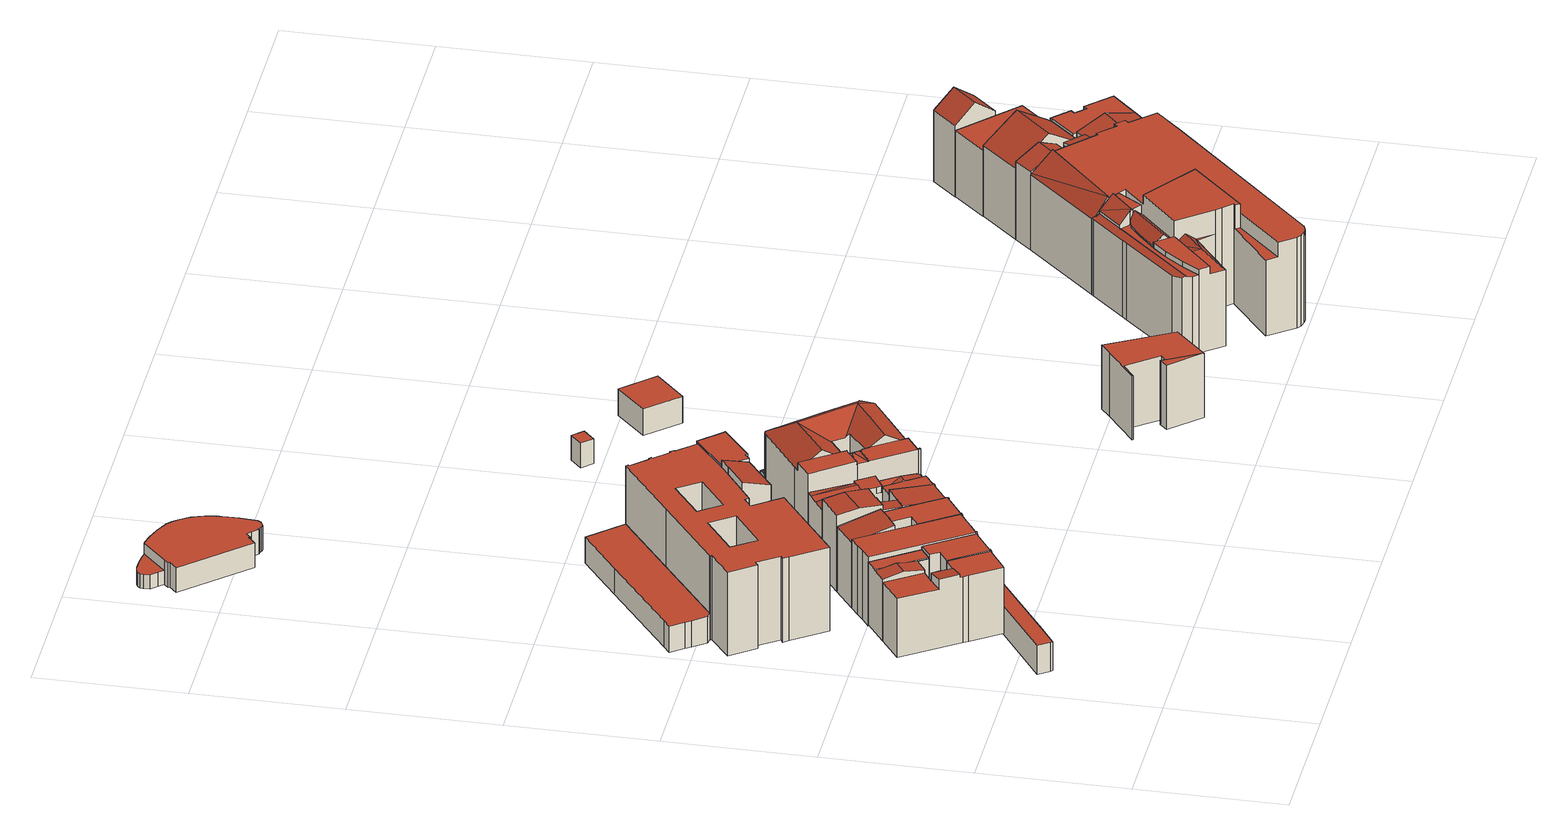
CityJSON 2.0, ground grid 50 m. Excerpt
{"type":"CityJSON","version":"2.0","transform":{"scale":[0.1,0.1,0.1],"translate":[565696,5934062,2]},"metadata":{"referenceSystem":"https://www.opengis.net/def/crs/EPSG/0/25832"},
"CityObjects":{
"building1":{"type":"Building","attributes":{"Gemeindeschluessel":"02100108","Geometrietyp2DReferenz":"3000","function":"31001_2310","roofType":"1000","measuredHeight":24.97,"storeysAboveGround":5},"address":[{"country":"Germany","locality":"Hamburg","thoroughfareNumber":"13","thoroughfareName":"Alsterarkaden","postcode":"20354"}],"geometry":[{"type":"Solid","lod":"2","boundaries":[[[[0,1,2,3,4]],[[3,2,5,6]],[[2,1,7,5]],[[0,4,8,9]],[[10,11,12,13]],[[11,14,15,12]],[[16,17,18,19]],[[20,21,22,23]],[[24,7,1,0,9,25,26,27]],[[13,12,15,28,29,30,27,26,19,18,23,22,31]],[[32,33,6,5,7,24,34]],[[21,20,17,16,25,9,8,14,11,10,35]],[[15,14,8,4,3,6,33,28]],[[35,31,22,21]],[[20,23,18,17]],[[10,13,31,35]],[[16,19,26,25]],[[24,27,30,34]],[[34,30,29,32]],[[32,29,28,33]]]],"semantics":{"surfaces":[{"type":"RoofSurface"},{"type":"WallSurface"},{"type":"GroundSurface"}],"values":[[0,1,1,1,1,1,1,1,1,2,0,0,1,1,1,1,1,1,1,1]]}}]},
"building2":{"type":"Building","attributes":{"Gemeindeschluessel":"02100108","Geometrietyp2DReferenz":"3000","function":"31001_2010","roofType":"1000","measuredHeight":23.34,"storeysAboveGround":5},"address":[{"country":"Germany","locality":"Hamburg","thoroughfareNumber":"15","thoroughfareName":"Neuer Wall","postcode":"20354"}],"geometry":[{"type":"Solid","lod":"2","boundaries":[[[[36,37,38,39,40]],[[41,42,43,44,36,40,45]],[[46,43,42,47]],[[41,45,48,49]],[[50,38,37]],[[49,48,51,52,53,54]],[[53,55,56,46,47,54]],[[43,46,56,44]],[[53,52,57,55]],[[54,47,42,41,49]],[[48,45,40,39,51]],[[36,44,37]],[[51,39,38,50,57,52]],[[44,56,55,57,50,37]]]],"semantics":{"surfaces":[{"type":"RoofSurface"},{"type":"WallSurface"},{"type":"GroundSurface"}],"values":[[0,0,0,1,1,2,1,1,1,1,1,1,1,0]]}}]},
"building3":{"type":"Building","attributes":{"Gemeindeschluessel":"02100108","Geometrietyp2DReferenz":"3000","function":"31001_2010","roofType":"1000","measuredHeight":24.37,"storeysAboveGround":6},"address":[{"country":"Germany","locality":"Hamburg","thoroughfareNumber":"12","thoroughfareName":"Alsterarkaden","postcode":"20354"}],"geometry":[{"type":"Solid","lod":"2","boundaries":[[[[58,59,60,61]],[[62,58,61,63]],[[64,65,66,67]],[[68,69,70,71]],[[72,67,66,73,74,63,61,60,75,71,70,76]],[[65,64,77,78,69,68,79,59,58,62,80,81]],[[78,76,70,69]],[[68,71,75,79]],[[62,63,74,80]],[[79,75,60,59]],[[80,74,73,81]],[[81,73,66,65]],[[64,67,72,77]],[[77,72,76,78]]]],"semantics":{"surfaces":[{"type":"WallSurface"},{"type":"GroundSurface"},{"type":"RoofSurface"}],"values":[[0,0,0,0,1,2,0,0,0,0,0,0,0,0]]}}]},
"building4":{"type":"Building","attributes":{"Gemeindeschluessel":"02100108","Geometrietyp2DReferenz":"3000","function":"31001_2310","roofType":"1000","measuredHeight":25.02,"storeysAboveGround":6},"address":[{"country":"Germany","locality":"Hamburg","thoroughfareNumber":"13","thoroughfareName":"Neuer Wall","postcode":"20354"}],"geometry":[{"type":"Solid","lod":"2","boundaries":[[[[82,83,84,85]],[[83,86,87,84]],[[86,88,89,87]],[[90,91,92,93]],[[94,95,71,96]],[[97,98,99,100]],[[98,101,102,99]],[[101,103,104,102]],[[95,94,91,90,103,101,98,97,105,88,86,83,82,106]],[[92,96,71,75,85,84,87,89,107,100,99,102,104,93]],[[89,88,105,107]],[[75,106,82,85]],[[71,95,106,75]],[[92,91,94,96]],[[104,103,90,93]],[[107,105,97,100]]]],"semantics":{"surfaces":[{"type":"WallSurface"},{"type":"RoofSurface"},{"type":"GroundSurface"}],"values":[[0,0,0,0,0,0,0,0,1,2,0,0,0,0,0,0]]}}]},
"building5":{"type":"Building","attributes":{"Gemeindeschluessel":"02100108","Geometrietyp2DReferenz":"3000","function":"31001_2010","roofType":"1000","measuredHeight":9.47,"storeysAboveGround":7},"address":[{"country":"Germany","locality":"Hamburg","thoroughfareNumber":"14","thoroughfareName":"Jungfernstieg","postcode":"20355"}],"geometry":[{"type":"Solid","lod":"2","boundaries":[[[[108,109,110,111]],[[112,113,114,115]],[[113,116,117,114]],[[118,108,111,119]],[[120,121,122,123]],[[121,118,119,122]],[[124,120,123,125]],[[116,124,125,117]],[[115,110,109,112]],[[115,114,117,125,123,122,119,111,110]],[[109,108,118,121,120,124,116,113,112]]]],"semantics":{"surfaces":[{"type":"WallSurface"},{"type":"GroundSurface"},{"type":"RoofSurface"}],"values":[[0,0,0,0,0,0,0,0,0,1,2]]}}]},
"building6":{"type":"Building","attributes":{"Gemeindeschluessel":"02100108","Geometrietyp2DReferenz":"3000","function":"31001_2010","roofType":"1000","measuredHeight":30.43,"storeysAboveGround":6},"address":[{"country":"Germany","locality":"Hamburg","thoroughfareNumber":"12","thoroughfareName":"Jungfernstieg","postcode":"20355"}],"geometry":[{"type":"Solid","lod":"2","boundaries":[[[[126,127,128,129,130,131,132,133,134,135,136,137,138,139,140,141,142,143,144,145,146,147,148,149,150,151,152,153,154,155,156,157],[158,159,160,161],[162,163,164,165]],[[166,167,168,169,170,171,172,173,174,175,176,177,178,179,180,181,182,183,184,185,186,187,188,189,190,191,192,193,194,195,196,197],[198,199,200,201],[202,203,204,205]],[[195,126,157,196]],[[194,127,126,195]],[[193,128,127,194]],[[192,129,128,193]],[[191,130,129,192]],[[190,131,130,191]],[[189,132,131,190]],[[188,133,132,189]],[[187,134,133,188]],[[186,135,134,187]],[[185,136,135,186]],[[184,137,136,185]],[[183,138,137,184]],[[182,139,138,183]],[[181,140,139,182]],[[180,141,140,181]],[[179,142,141,180]],[[178,143,142,179]],[[177,144,143,178]],[[176,145,144,177]],[[175,146,145,176]],[[174,147,146,175]],[[173,148,147,174]],[[172,149,148,173]],[[171,150,149,172]],[[170,151,150,171]],[[169,152,151,170]],[[168,153,152,169]],[[167,154,153,168]],[[166,155,154,167]],[[197,156,155,166]],[[196,157,156,197]],[[199,158,161,200]],[[198,159,158,199]],[[201,160,159,198]],[[200,161,160,201]],[[203,162,165,204]],[[202,163,162,203]],[[205,164,163,202]],[[204,165,164,205]]]],"semantics":{"surfaces":[{"type":"GroundSurface"},{"type":"RoofSurface"},{"type":"WallSurface"}],"values":[[0,1,2,2,2,2,2,2,2,2,2,2,2,2,2,2,2,2,2,2,2,2,2,2,2,2,2,2,2,2,2,2,2,2,2,2,2,2,2,2,2,2]]}}]},
"building7":{"type":"Building","attributes":{"Gemeindeschluessel":"02100108","Geometrietyp2DReferenz":"3000","function":"31001_2050","roofType":"1000","measuredHeight":26.42,"storeysAboveGround":6},"address":[{"country":"Germany","locality":"Hamburg","thoroughfareNumber":"11","thoroughfareName":"Neuer Wall","postcode":"20354"}],"geometry":[{"type":"Solid","lod":"2","boundaries":[[[[206,207,89,208]],[[209,210,211,212]],[[213,214,215,216]],[[217,213,216,107]],[[218,219,100,220]],[[221,222,223,224]],[[225,220,100,107,216,215,226,208,89,227,228,224,223,229]],[[213,217,219,218,230,231,222,221,232,212,211,214]],[[232,228,227,233,209,212]],[[211,210,234,226,215,214]],[[231,229,223,222]],[[221,224,228,232]],[[217,107,100,219]],[[218,220,225,230]],[[230,225,229,231]],[[208,226,234,206]],[[227,89,207,233]],[[207,206,234,210,209,233]]]],"semantics":{"surfaces":[{"type":"WallSurface"},{"type":"GroundSurface"},{"type":"RoofSurface"}],"values":[[0,0,0,0,0,0,1,2,0,0,0,0,0,0,0,0,0,2]]}}]},
"building8":{"type":"Building","attributes":{"Gemeindeschluessel":"02100108","Geometrietyp2DReferenz":"3000","function":"51009_1610","roofType":"1000","measuredHeight":10.56},"address":[{"country":"Germany","locality":"Hamburg","postcode":"20354"}],"geometry":[{"type":"Solid","lod":"2","boundaries":[[[[235,236,237,238]],[[239,240,241,242]],[[240,243,244,241]],[[245,246,247,248]],[[249,237,236,250]],[[243,249,250,244]],[[251,252,239,242]],[[247,246,252,251]],[[253,254,245,248]],[[253,255,256,254]],[[256,255,257,258]],[[259,258,257,260]],[[259,260,261,262]],[[261,263,264,262]],[[264,263,265,266]],[[267,266,265,268]],[[267,268,269,270]],[[269,271,272,270]],[[272,271,273,274]],[[275,274,273,276]],[[275,276,277,278]],[[277,279,280,278]],[[280,279,281,282]],[[283,282,281,284]],[[283,284,285,286]],[[285,287,288,286]],[[288,287,289,290]],[[290,289,291,292]],[[292,291,293,294]],[[295,294,293,296]],[[295,296,297,298]],[[297,299,300,298]],[[300,299,301,302]],[[303,302,301,304]],[[303,304,305,306]],[[305,307,308,306]],[[308,307,235,238]],[[247,251,242,241,244,250,236,235,307,305,304,301,299,297,296,293,291,289,287,285,284,281,279,277,276,273,271,269,268,265,263,261,260,257,255,253,248]],[[245,254,256,258,259,262,264,266,267,270,272,274,275,278,280,282,283,286,288,290,292,294,295,298,300,302,303,306,308,238,237,249,243,240,239,252,246]]]],"semantics":{"surfaces":[{"type":"WallSurface"},{"type":"GroundSurface"},{"type":"RoofSurface"}],"values":[[0,0,0,0,0,0,0,0,0,0,0,0,0,0,0,0,0,0,0,0,0,0,0,0,0,0,0,0,0,0,0,0,0,0,0,0,0,1,2]]}}]},
"building9":{"type":"Building","attributes":{"Gemeindeschluessel":"02100108","Geometrietyp2DReferenz":"3000","function":"31001_2010","roofType":"1000","measuredHeight":20.93,"storeysAboveGround":5},"address":[{"country":"Germany","locality":"Hamburg","thoroughfareNumber":"8","thoroughfareName":"Neuer Wall","postcode":"20354"}],"geometry":[{"type":"Solid","lod":"2","boundaries":[[[[309,310,311,312]],[[310,313,314,311]],[[313,315,316,314]],[[315,317,318,316]],[[312,318,317,309]],[[312,311,314,316,318]],[[317,315,313,310,309]]]],"semantics":{"surfaces":[{"type":"WallSurface"},{"type":"GroundSurface"},{"type":"RoofSurface"}],"values":[[0,0,0,0,0,1,2]]}}]},
"building10":{"type":"Building","attributes":{"Gemeindeschluessel":"02100108","Geometrietyp2DReferenz":"3000","function":"31001_2050","roofType":"3100","measuredHeight":28.46,"storeysAboveGround":6},"address":[{"country":"Germany","locality":"Hamburg","thoroughfareNumber":"9","thoroughfareName":"Neuer Wall","postcode":"20354"}],"geometry":[{"type":"Solid","lod":"2","boundaries":[[[[319,320,321,322]],[[323,324,321,320]],[[325,326,319,322]],[[327,328,329,330]],[[331,332,224,333]],[[334,335,336,337]],[[338,325,322,321,324,339,340,227,228]],[[341,333,224,228,227,342,343,344,345,330,329,337,336,346]],[[347,339,324,323,348,349]],[[331,350,351,335,334,328,327,326,325,338,332]],[[349,343,342,352,347]],[[348,344,343,349]],[[344,348,323,320,319,326,345]],[[351,346,336,335]],[[334,337,329,328]],[[338,228,224,332]],[[331,333,341,350]],[[350,341,346,351]],[[327,330,345,326]],[[342,227,340,352]],[[340,339,347,352]]]],"semantics":{"surfaces":[{"type":"RoofSurface"},{"type":"WallSurface"},{"type":"GroundSurface"}],"values":[[0,1,1,1,1,1,1,2,0,0,1,1,1,1,1,1,1,1,1,1,0]]}}]},
"building11":{"type":"Building","attributes":{"Gemeindeschluessel":"02100108","Geometrietyp2DReferenz":"3000","function":"31001_2010","roofType":"2100","measuredHeight":32.8,"storeysAboveGround":6},"address":[{"country":"Germany","locality":"Hamburg","thoroughfareNumber":"4","thoroughfareName":"Neuer Wall","postcode":"20354"}],"geometry":[{"type":"Solid","lod":"2","boundaries":[[[[353,354,355,356]],[[354,357,358,355]],[[357,359,360,358]],[[359,361,362,360]],[[361,363,364,362]],[[356,364,363,353]],[[356,355,358,360,362,364]],[[363,361,359,357,354,353]]]],"semantics":{"surfaces":[{"type":"WallSurface"},{"type":"GroundSurface"},{"type":"RoofSurface"}],"values":[[0,0,0,0,0,0,1,2]]}}]},
"building12":{"type":"Building","attributes":{"Gemeindeschluessel":"02100108","Geometrietyp2DReferenz":"3000","function":"31001_2310","roofType":"1000","measuredHeight":24.54,"storeysAboveGround":5},"address":[{"country":"Germany","locality":"Hamburg","thoroughfareNumber":"7","thoroughfareName":"Neuer Wall","postcode":"20354"}],"geometry":[{"type":"MultiSurface","lod":"2","boundaries":[[[365,366,367,368]],[[369,370,371,372,366,373]],[[373,365,368,374]],[[375,372,376]],[[377,378,376,372,371]],[[379,380,377,370,381,382,383]],[[384,385,386]],[[387,386,385,388]],[[389,390,384,386]],[[385,391,392]],[[393,394,395,330]],[[396,397,385,398,392]],[[397,388,385]],[[399,400,401]],[[402,393,330,329]],[[380,378,377]],[[381,391,385,382]],[[403,404,337,405]],[[406,407,408,409]],[[394,396,392,391,381,370,369,410,395]],[[411,405,337,329,330,395,410,343,342,412,413,414,409,408,415]],[[342,367,366,372,375,412]],[[412,375,376,378,380,379,413]],[[413,379,383,390,389,416,414]],[[415,408,407,417]],[[409,414,416,406]],[[387,388,401]],[[385,384,390,383,382]],[[329,337,404,402]],[[405,411,418,403]],[[415,417,400,399,418,411]],[[410,369,373,374,343]],[[377,371,370]],[[343,374,368,367,342]],[[366,365,373]],[[416,389,386,387,401,400,417,407,406]],[[418,399,401,388,397,396,394,393,402,404,403]]],"semantics":{"surfaces":[{"type":"RoofSurface"},{"type":"WallSurface"},{"type":"GroundSurface"}],"values":[0,0,0,0,0,0,0,0,0,0,1,1,1,1,1,1,1,1,1,1,2,1,1,1,1,1,1,1,1,1,1,1,1,1,1,0,0]}}]},
"building13":{"type":"Building","attributes":{"Gemeindeschluessel":"02100108","Geometrietyp2DReferenz":"3000","function":"31001_2010","roofType":"1000","measuredHeight":30.7,"storeysAboveGround":7},"address":[{"country":"Germany","locality":"Hamburg","thoroughfareNumber":"2","thoroughfareName":"Neuer Wall","postcode":"20354"}],"geometry":[{"type":"Solid","lod":"2","boundaries":[[[[419,420,421,422]],[[420,423,424,421]],[[423,425,426,424]],[[425,427,428,426]],[[427,429,430,428]],[[429,431,432,430]],[[433,419,422,434]],[[431,433,434,432]],[[434,422,421,424,426,428,430,432]],[[431,429,427,425,423,420,419,433]]]],"semantics":{"surfaces":[{"type":"WallSurface"},{"type":"GroundSurface"},{"type":"RoofSurface"}],"values":[[0,0,0,0,0,0,0,0,1,2]]}}]},
"building14":{"type":"Building","attributes":{"Gemeindeschluessel":"02100108","Geometrietyp2DReferenz":"3000","function":"31001_2080","roofType":"1000","measuredHeight":8.91,"storeysAboveGround":1},"address":[{"country":"Germany","locality":"Hamburg","thoroughfareNumber":"54","thoroughfareName":"Jungfernstieg","postcode":"20354"}],"geometry":[{"type":"Solid","lod":"2","boundaries":[[[[435,436,437,438,439,440,441,442,443,444,445]],[[446,447,448,449]],[[447,450,451,448]],[[452,453,454,455]],[[453,456,457,454]],[[456,446,449,457]],[[444,443,458,459]],[[443,442,460,458]],[[442,441,461,460]],[[441,440,462,461]],[[440,439,463,462]],[[439,438,464,463]],[[435,445,465,466]],[[445,444,459,465]],[[467,468,437,436]],[[469,470,471,472]],[[470,473,474,471]],[[473,475,476,474]],[[475,477,478,476]],[[477,479,480,478]],[[479,481,482,480]],[[481,483,484,482]],[[483,485,486,484]],[[485,487,488,486]],[[487,489,490,488]],[[489,491,492,490]],[[491,493,494,492]],[[493,495,496,494]],[[497,498,499,500]],[[498,501,502,499]],[[501,503,504,502]],[[503,505,506,504]],[[505,507,508,506]],[[507,509,510,508]],[[509,511,512,510]],[[511,513,514,512]],[[513,515,516,514]],[[515,513,511,509,507,505,503,501,498,497,495,493,491,489,487,485,483,481,479,477,475,473,470,469,468,467,517,450,447,446,456,453,452,518]],[[455,454,457,449,448,451,519,466,465,459,458,460,461,462,463,464,472,471,474,476,478,480,482,484,486,488,490,492,494,496,500,499,502,504,506,508,510,512,514,516,520]],[[516,515,518,520]],[[496,495,497,500]],[[519,517,467,436,435,466]],[[464,438,437,468,469,472]],[[520,518,452,455]],[[451,450,517,519]]]],"semantics":{"surfaces":[{"type":"RoofSurface"},{"type":"WallSurface"},{"type":"GroundSurface"}],"values":[[0,1,1,1,1,1,1,1,1,1,1,1,1,1,1,1,1,1,1,1,1,1,1,1,1,1,1,1,1,1,1,1,1,1,1,1,1,0,2,1,1,1,1,1,1]]}}]},
"building15":{"type":"Building","attributes":{"Gemeindeschluessel":"02100108","Geometrietyp2DReferenz":"3000","function":"31001_2310","roofType":"3100","measuredHeight":33.44,"storeysAboveGround":7},"address":[{"country":"Germany","locality":"Hamburg","thoroughfareNumber":"7","thoroughfareName":"Jungfernstieg","postcode":"20354"}],"geometry":[{"type":"Solid","lod":"2","boundaries":[[[[521,522,523,524,525,526,527,528,529,530,531]],[[532,533,534,521,535,536]],[[537,538,533,532,539]],[[538,540,523,534,533]],[[541,542,543,544,545]],[[529,528,546]],[[525,547,526]],[[531,535,521]],[[548,549,537,539]],[[550,551,552]],[[553,554,555]],[[556,557,558,559]],[[560,561,562,563]],[[561,564,565,562]],[[566,567,568,569]],[[570,571,572,573]],[[542,541,574,575]],[[576,577,578,574,541,545,579,554,553,556,559]],[[580,581,568,567,582,583,584,585,586,587]],[[588,589,590,586,585,591,547,525,524,523,540]],[[578,577,576,559,558,592,593,594,595,596,597,598,599,600,601,602,603,563,562,565,604,573,572,605,606,607,608,575,574],[580,587,586,590,589,588,609,610,611,612,569,568,581]],[[584,583,544,613,614,615,591,585]],[[613,544,543,616,617,618,571,570,619,615,614]],[[596,595,620,548,539,532,536,598,597]],[[537,549,621,611,610,609,588,540,538]],[[543,542,575,608,607,606,617,616]],[[617,606,605,572,571,618]],[[555,622,551,623]],[[570,573,604,565,564,619]],[[593,624,625,620,595,594]],[[592,558,557,626,624,593]],[[552,566,569,612,611,621,550]],[[523,522,521,534]],[[526,627,528,527]],[[628,560,563,603,602,629]],[[598,536,535,531,530,600,599]],[[529,546,629,602,601,600,530]],[[554,579,545,544,630,622,555]],[[622,630,544,583,582,567,566,552,551]],[[625,624,626,557,556,553,555,623,551,550,621,549,548,620]],[[547,591,615,631,627,526]],[[627,631,615,619,564,561,560,628,629,546,528]]]],"semantics":{"surfaces":[{"type":"RoofSurface"},{"type":"WallSurface"},{"type":"GroundSurface"}],"values":[[0,0,0,0,0,1,1,1,1,1,1,1,1,1,1,1,1,1,1,1,2,0,0,1,1,1,1,1,1,1,1,1,1,1,1,1,1,0,0,0,0,0]]}}]},
"building16":{"type":"Building","attributes":{"Gemeindeschluessel":"02100108","Geometrietyp2DReferenz":"3000","function":"51009_1610","roofType":"1000","measuredHeight":4.54},"address":[{"country":"Germany","locality":"Hamburg","postcode":"20354"}],"geometry":[{"type":"Solid","lod":"2","boundaries":[[[[632,633,634,635,636,637,638,639,640]],[[641,642,643,644,645,646,647,648,649]],[[639,638,641,649]],[[638,637,642,641]],[[637,636,643,642]],[[636,635,644,643]],[[635,634,645,644]],[[634,633,646,645]],[[633,632,647,646]],[[632,640,648,647]],[[640,639,649,648]]]],"semantics":{"surfaces":[{"type":"RoofSurface"},{"type":"GroundSurface"},{"type":"WallSurface"}],"values":[[0,1,2,2,2,2,2,2,2,2,2]]}}]},
"building17":{"type":"Building","attributes":{"Gemeindeschluessel":"02100108","Geometrietyp2DReferenz":"3000","function":"31001_2050","roofType":"1000","measuredHeight":4.53,"storeysAboveGround":1},"address":[{"country":"Germany","locality":"Hamburg","thoroughfareNumber":"12a","thoroughfareName":"Jungfernstieg","postcode":"20354"}],"geometry":[{"type":"Solid","lod":"2","boundaries":[[[[650,651,652,653]],[[654,655,656,657]],[[655,650,653,656]],[[654,651,650,655]],[[657,652,651,654]],[[656,653,652,657]]]],"semantics":{"surfaces":[{"type":"GroundSurface"},{"type":"RoofSurface"},{"type":"WallSurface"}],"values":[[0,1,2,2,2,2]]}}]},
"building18":{"type":"Building","attributes":{"Gemeindeschluessel":"02100108","Geometrietyp2DReferenz":"3000","function":"31001_2080","roofType":"1000","measuredHeight":4.46,"storeysAboveGround":1},"address":[{"country":"Germany","locality":"Hamburg","thoroughfareName":"Jungfernstieg","postcode":"20354"}],"geometry":[{"type":"Solid","lod":"2","boundaries":[[[[658,659,660,661]],[[662,663,664,665]],[[663,658,661,664]],[[662,659,658,663]],[[665,660,659,662]],[[664,661,660,665]]]],"semantics":{"surfaces":[{"type":"GroundSurface"},{"type":"RoofSurface"},{"type":"WallSurface"}],"values":[[0,1,2,2,2,2]]}}]},
"building19":{"type":"Building","attributes":{"Gemeindeschluessel":"02100108","Geometrietyp2DReferenz":"3000","function":"51009_1610","roofType":"1000","measuredHeight":4.46},"address":[{"country":"Germany","locality":"Hamburg","postcode":"20354"}],"geometry":[{"type":"Solid","lod":"2","boundaries":[[[[666,667,668,669]],[[670,671,672,673]],[[668,667,670,673]],[[667,666,671,670]],[[666,669,672,671]],[[672,669,668,673]]]],"semantics":{"surfaces":[{"type":"RoofSurface"},{"type":"GroundSurface"},{"type":"WallSurface"}],"values":[[0,1,2,2,2,2]]}}]},
"building20":{"type":"Building","attributes":{"Gemeindeschluessel":"02100108","Geometrietyp2DReferenz":"3000","function":"31001_3090","roofType":"1000","measuredHeight":9,"storeysAboveGround":1},"address":[{"country":"Germany","locality":"Hamburg","thoroughfareName":"Jungfernstieg","postcode":"20354"}],"geometry":[{"type":"Solid","lod":"2","boundaries":[[[[674,675,676,677]],[[678,679,680,681]],[[679,674,677,680]],[[678,675,674,679]],[[681,676,675,678]],[[680,677,676,681]]]],"semantics":{"surfaces":[{"type":"GroundSurface"},{"type":"RoofSurface"},{"type":"WallSurface"}],"values":[[0,1,2,2,2,2]]}}]},
"building21":{"type":"Building","attributes":{"Gemeindeschluessel":"02100102","Geometrietyp2DReferenz":"3000","function":"31001_2010","roofType":"1000","measuredHeight":23.39,"storeysAboveGround":5},"address":[{"country":"Germany","locality":"Hamburg","thoroughfareNumber":"1","thoroughfareName":"Jungfernstieg","postcode":"20095"}],"geometry":[{"type":"Solid","lod":"2","boundaries":[[[[682,683,684]],[[685,686,687,688]],[[682,684,689,690]],[[691,692,693,694]],[[695,696,697,698]],[[696,699,700,697]],[[701,698,697,700,702,694,693,688,687,703,704]],[[699,696,695,690,689,705,706,686,685,692,691,707]],[[705,704,703,706]],[[704,705,689,684,683,701]],[[701,683,682,690,695,698]],[[691,694,702,707]],[[707,702,700,699]],[[706,703,687,686]],[[685,688,693,692]]]],"semantics":{"surfaces":[{"type":"RoofSurface"},{"type":"WallSurface"},{"type":"GroundSurface"}],"values":[[0,1,1,1,1,1,2,0,1,1,1,1,1,1,1]]}}]},
"building22":{"type":"Building","attributes":{"Gemeindeschluessel":"02100108","Geometrietyp2DReferenz":"3000","function":"31001_2080","roofType":"1000","measuredHeight":9.7,"storeysAboveGround":2},"address":[{"country":"Germany","locality":"Hamburg","thoroughfareNumber":"56","thoroughfareName":"Jungfernstieg","postcode":"20354"}],"geometry":[{"type":"Solid","lod":"2","boundaries":[[[[708,709,710,711]],[[712,713,714,715]],[[710,709,712,715]],[[709,708,713,712]],[[708,711,714,713]],[[711,710,715,714]]]],"semantics":{"surfaces":[{"type":"RoofSurface"},{"type":"GroundSurface"},{"type":"WallSurface"}],"values":[[0,1,2,2,2,2]]}}]},
"building23":{"type":"Building","attributes":{"Gemeindeschluessel":"02100101","Geometrietyp2DReferenz":"3000","function":"51009_1610","roofType":"2100","measuredHeight":33.85},"address":[{"country":"Germany","locality":"Hamburg","postcode":"20095"}],"geometry":[{"type":"Solid","lod":"2","boundaries":[[[[716,717,718,719]],[[720,717,716,721]],[[722,723,724,725,726]],[[727,728,729,730]],[[728,731,732,729]],[[731,733,734,732]],[[735,736,737,738]],[[739,740,741,742]],[[740,743,744,741]],[[743,745,746,744]],[[745,747,748,746]],[[718,717,749,735]],[[719,718,735,738,750]],[[720,721,725,724]],[[723,722,751,752]],[[722,726,753,751]],[[754,749,717,720,724,723,752,755]],[[742,741,744,746,748,756,757,730,729,732,734,758,759,755,752,751,753,760]],[[761,733,731,728,727,736,735,749,754,762]],[[761,758,734,733]],[[753,726,725,721,716,719,760]],[[754,755,759,762]],[[762,759,758,761]],[[757,756,763,764]],[[756,748,747,763]],[[760,719,750,739,742]],[[757,764,737,736,727,730]],[[747,745,743,740,739,750,738,737,764,763]]]],"semantics":{"surfaces":[{"type":"RoofSurface"},{"type":"WallSurface"},{"type":"GroundSurface"}],"values":[[0,0,0,1,1,1,1,1,1,1,1,1,1,1,1,1,1,2,0,1,1,1,1,1,1,1,1,0]]}}]},
"building24":{"type":"Building","attributes":{"Gemeindeschluessel":"02100101","Geometrietyp2DReferenz":"3000","function":"31001_2010","roofType":"1000","measuredHeight":36.24,"storeysAboveGround":8},"address":[{"country":"Germany","locality":"Hamburg","thoroughfareNumber":"40","thoroughfareName":"Ballindamm","postcode":"20095"}],"geometry":[{"type":"Solid","lod":"2","boundaries":[[[[765,766,767,768,769,770,771,772,773,774,775]],[[776,777,774,778,779]],[[780,781,782,776,779,783]],[[784,775,777,776]],[[784,776,785]],[[785,776,782]],[[786,787,788,789,790,791,792,767]],[[793,794,795,796,787,786,766]],[[797,798,799]],[[800,801,802,803]],[[804,805,806]],[[807,808,809,810]],[[772,771,748,756]],[[771,770,746,748]],[[770,769,744,746]],[[768,767,792]],[[765,793,766]],[[793,765,775,784]],[[773,778,774]],[[782,781,805,804]],[[780,783,811,812]],[[791,790,742,741]],[[790,789,760,742]],[[789,788,753,760]],[[795,794,810,809]],[[813,814,800,803]],[[815,816,817,818]],[[816,819,820,817]],[[819,821,822,820]],[[821,823,824,822]],[[823,825,826,824]],[[825,827,828,826]],[[827,829,830,828]],[[831,832,814,833]],[[814,832,834,801,800]],[[835,836,806,837,838]],[[797,799,839,840]],[[841,723,808,807]],[[842,843,844,845]],[[846,847,848,849]],[[850,851,852,759]],[[797,840,842,845,852,851,798]],[[853,847,846,854,855,856,843,842,840,839,723,841,857,833,814,813,829,827,825,823,821,819,816,815,858]],[[859,818,817,820,822,824,826,828,830,860,861,838,837,812,811,756,748,746,744,741,742,760,753,751,752,755,759,852,845,844,862,863,864,849,848,865]],[[811,783,779,778,773,772,756]],[[751,796,795,809,808,723,752]],[[793,784,785,782,804,806,836,866]],[[752,723,839,799,867,755]],[[865,853,858,859]],[[863,855,854,864]],[[848,847,853,865]],[[864,854,846,849]],[[862,856,855,863]],[[844,843,856,862]],[[759,755,867,850]],[[838,861,868,835]],[[860,802,801,834,868,861]],[[833,857,869,831]],[[866,869,857,841,807,810,794,793]],[[830,829,813,803,802,860]],[[859,858,815,818]],[[766,786,767]],[[753,788,787,796,751]],[[837,806,805,781,780,812]],[[774,777,775]],[[744,769,768,792,791,741]],[[867,799,798,851,850]],[[869,866,836,835,868,834,832,831]]]],"semantics":{"surfaces":[{"type":"RoofSurface"},{"type":"WallSurface"},{"type":"GroundSurface"}],"values":[[0,0,0,0,0,0,0,0,0,0,0,0,1,1,1,1,1,1,1,1,1,1,1,1,1,1,1,1,1,1,1,1,1,1,1,1,1,1,1,1,1,1,0,2,1,1,1,1,1,1,1,1,1,1,1,1,1,1,1,1,1,1,1,1,1,1,0,0]]}}]},
"building25":{"type":"Building","attributes":{"Gemeindeschluessel":"02100101","Geometrietyp2DReferenz":"3000","function":"31001_2010","roofType":"3100","measuredHeight":32.34,"storeysAboveGround":7},"address":[{"country":"Germany","locality":"Hamburg","thoroughfareNumber":"38","thoroughfareName":"Ballindamm","postcode":"20095"}],"geometry":[{"type":"Solid","lod":"2","boundaries":[[[[870,871,872,873]],[[874,875,876,877,878,870,873,879]],[[880,881,882,883,884]],[[872,871,885,852]],[[878,877,886,887]],[[877,876,888,886]],[[876,875,889,888]],[[875,874,890,889]],[[883,882,874,879]],[[881,880,844,891]],[[880,884,845,844]],[[885,887,886,888,889,890,891,844,845,852]],[[845,884,883,879,873,872,852]],[[890,874,882,881,891]],[[885,871,870,878,887]]]],"semantics":{"surfaces":[{"type":"RoofSurface"},{"type":"WallSurface"},{"type":"GroundSurface"}],"values":[[0,0,0,1,1,1,1,1,1,1,1,2,1,1,1]]}}]},
"building26":{"type":"Building","attributes":{"Gemeindeschluessel":"02100101","Geometrietyp2DReferenz":"3000","function":"31001_2010","roofType":"3100","measuredHeight":34.13,"storeysAboveGround":7},"address":[{"country":"Germany","locality":"Hamburg","thoroughfareNumber":"37","thoroughfareName":"Ballindamm","postcode":"20095"}],"geometry":[{"type":"Solid","lod":"2","boundaries":[[[[892,893,894,895]],[[894,893,896,885]],[[897,898,899,900]],[[898,901,902,899]],[[903,895,894,885,904]],[[885,896,900,899,902,904]],[[904,902,901,903]],[[896,893,892,897,900]],[[901,898,897,892,895,903]]]],"semantics":{"surfaces":[{"type":"RoofSurface"},{"type":"WallSurface"},{"type":"GroundSurface"}],"values":[[0,1,1,1,1,2,1,1,0]]}}]},
"building27":{"type":"Building","attributes":{"Gemeindeschluessel":"02100101","Geometrietyp2DReferenz":"3000","function":"31001_2010","roofType":"3100","measuredHeight":30.16,"storeysAboveGround":7},"address":[{"country":"Germany","locality":"Hamburg","thoroughfareNumber":"18","thoroughfareName":"Hermannstraße","postcode":"20095"}],"geometry":[{"type":"Solid","lod":"2","boundaries":[[[[905,906,907,908,909,910,911,912,913]],[[912,911,914,915]],[[911,910,916,914]],[[910,909,917,916]],[[909,908,918,917]],[[905,913,919,920]],[[913,912,915,919]],[[921,922,923,924]],[[925,921,924,926]],[[924,923,920,919,915,914,916,917,918,927,926]],[[927,918,908,907,928]],[[926,927,928,925]],[[923,922,906,905,920]],[[928,907,906,922,921,925]]]],"semantics":{"surfaces":[{"type":"RoofSurface"},{"type":"WallSurface"},{"type":"GroundSurface"}],"values":[[0,1,1,1,1,1,1,1,1,2,1,1,1,0]]}}]},
"building28":{"type":"Building","attributes":{"Gemeindeschluessel":"02100101","Geometrietyp2DReferenz":"3000","function":"31001_2010","roofType":"1000","measuredHeight":23.97,"storeysAboveGround":7},"address":[{"country":"Germany","locality":"Hamburg","thoroughfareNumber":"36","thoroughfareName":"Ballindamm","postcode":"20095"}],"geometry":[{"type":"Solid","lod":"2","boundaries":[[[[929,930,931,932,933]],[[934,935,936,937,938]],[[929,933,937,936]],[[932,931,934,938]],[[931,930,935,934]],[[930,929,936,935]],[[937,933,932,938]]]],"semantics":{"surfaces":[{"type":"RoofSurface"},{"type":"GroundSurface"},{"type":"WallSurface"}],"values":[[0,1,2,2,2,2,2]]}}]},
"building29":{"type":"Building","attributes":{"Gemeindeschluessel":"02100101","Geometrietyp2DReferenz":"3000","function":"31001_2010","roofType":"1000","measuredHeight":26.55,"storeysAboveGround":6},"address":[{"country":"Germany","locality":"Hamburg","thoroughfareNumber":"16","thoroughfareName":"Hermannstraße","postcode":"20095"}],"geometry":[{"type":"Solid","lod":"2","boundaries":[[[[939,940,941,942]],[[940,943,944,941]],[[943,945,946,944]],[[945,947,948,946]],[[947,949,950,948]],[[949,951,952,950]],[[928,953,918,927]],[[953,939,942,918]],[[954,928,927,955]],[[955,952,951,954]],[[955,927,918,942,941,944,946,948,950,952]],[[951,949,947,945,943,940,939,953,928,954]]]],"semantics":{"surfaces":[{"type":"WallSurface"},{"type":"GroundSurface"},{"type":"RoofSurface"}],"values":[[0,0,0,0,0,0,0,0,0,0,1,2]]}}]},
"building30":{"type":"Building","attributes":{"Gemeindeschluessel":"02100101","Geometrietyp2DReferenz":"3000","function":"31001_2010","roofType":"3100","measuredHeight":31.62,"storeysAboveGround":8},"address":[{"country":"Germany","locality":"Hamburg","thoroughfareNumber":"35","thoroughfareName":"Ballindamm","postcode":"20095"}],"geometry":[{"type":"Solid","lod":"2","boundaries":[[[[956,957,958,959,960,961,962]],[[963,964,965,966]],[[964,967,968,965]],[[969,970,956,962]],[[961,960,971,972]],[[959,958,973,974]],[[958,957,975,973]],[[976,977,978,979]],[[980,981,982,983]],[[981,984,985,982]],[[967,986,969,962,961,972,980,983,968]],[[978,987,974,973,975,988,989,990,966,965,968,983,982,985,979]],[[979,985,984,976]],[[987,978,977,971]],[[987,971,960,959,974]],[[975,957,956,970,988]],[[989,988,970,991]],[[989,991,992,993,990]],[[966,990,993,963]],[[977,976,984,981,980,972,971]],[[991,970,969,986,992]],[[986,967,964,963,993,992]]]],"semantics":{"surfaces":[{"type":"RoofSurface"},{"type":"WallSurface"},{"type":"GroundSurface"}],"values":[[0,1,1,1,1,1,1,1,1,1,1,2,1,1,1,1,1,1,1,0,0,0]]}}]}
},
"vertices":[
[301,727,256],[275,767,256],[261,788,256],[215,754,263],[256,696,263],[261,788,227],[215,754,227],[275,767,227],[256,696,252],[301,727,252],[342,573,252],[273,672,252],[273,672,13],[342,573,13],[262,687,252],[262,687,13],[347,756,252],[431,636,252],[431,636,13],[347,756,13],[434,632,252],[430,629,252],[430,629,13],[434,632,13],[260,790,227],[302,726,252],[302,726,13],[260,790,13],[134,871,13],[222,935,13],[304,818,13],[428,631,13],[222,935,227],[134,871,227],[304,818,227],[428,631,252],
[310,910,248],[288,941,242],[269,969,238],[222,935,238],[264,876,248],[351,849,238],[351,848,238],[352,850,238],[332,878,242],[304,818,238],[374,819,238],[371,817,238],[304,818,14],[351,849,14],[269,969,242],[222,935,14],[310,999,14],[416,849,14],[371,817,14],[416,849,242],[374,819,242],[310,999,242],
[371,817,254],[416,849,254],[416,849,10],[371,817,10],[392,785,254],[392,785,10],[441,637,254],[434,632,254],[434,632,10],[441,637,10],[523,694,254],[520,691,254],[520,691,10],[523,694,10],[439,639,10],[431,636,10],[347,756,10],[521,698,10],[518,693,10],[439,639,254],[518,693,254],[521,698,254],[347,756,254],[431,636,254],
[310,999,260],[343,1023,260],[343,1023,10],[310,999,10],[371,1044,260],[371,1044,10],[406,1070,260],[406,1070,10],[554,719,260],[527,700,260],[527,700,10],[554,719,10],[529,697,260],[523,694,260],[529,697,10],[623,762,260],[618,759,260],[618,759,10],[623,762,10],[616,761,260],[616,761,10],[582,738,260],[582,738,10],[619,766,260],[521,698,260],[619,766,10],
[2,1570,123],[32,1593,123],[32,1593,28],[2,1570,28],[318,1807,123],[484,1932,123],[484,1932,28],[318,1807,28],[586,1824,123],[586,1824,28],[34,1528,123],[34,1528,28],[83,1464,123],[49,1508,123],[49,1508,28],[83,1464,28],[103,1461,123],[103,1461,28],
[640,1758,30],[644,1762,30],[651,1755,30],[647,1751,30],[693,1702,30],[697,1705,30],[708,1694,30],[703,1691,30],[761,1629,30],[635,1528,30],[597,1499,30],[596,1500,30],[509,1438,30],[466,1408,30],[456,1420,30],[423,1395,30],[431,1384,30],[492,1302,30],[223,1104,30],[141,1217,30],[128,1234,30],[140,1242,30],[90,1314,30],[76,1304,30],[13,1387,30],[103,1455,30],[99,1458,30],[103,1461,30],[354,1649,30],[586,1824,30],[592,1817,30],[588,1814,30],[413,1479,30],[536,1571,30],[480,1645,30],[357,1553,30],[295,1505,30],[165,1410,30],[222,1331,30],[353,1427,30],[586,1824,334],[354,1649,334],[103,1461,334],[99,1458,334],[103,1455,334],[13,1387,334],[76,1304,334],[90,1314,334],[140,1242,334],[128,1234,334],[141,1217,334],[223,1104,334],[492,1302,334],[431,1384,334],[423,1395,334],[456,1420,334],[466,1408,334],[509,1438,334],[596,1500,334],[597,1499,334],[635,1528,334],[761,1629,334],[703,1691,334],[708,1694,334],[697,1705,334],[693,1702,334],[647,1751,334],[651,1755,334],[644,1762,334],[640,1758,334],[588,1814,334],[592,1817,334],[536,1571,334],[413,1479,334],[357,1553,334],[480,1645,334],[165,1410,334],[295,1505,334],[353,1427,334],[222,1331,334],
[491,949,274],[406,1070,246],[491,949,10],[581,1011,274],[531,974,274],[531,974,261],[581,1011,261],[534,887,261],[573,913,261],[573,913,10],[534,887,10],[619,766,261],[628,765,261],[623,762,261],[628,765,10],[712,823,261],[705,818,261],[705,818,10],[712,823,10],[626,768,10],[530,975,10],[495,1134,10],[709,828,10],[704,821,10],[626,768,261],[704,821,261],[709,828,261],[495,1134,246],[530,975,274],
[342,573,8],[126,424,8],[126,424,113],[342,573,113],[474,601,113],[226,429,113],[226,429,8],[474,601,8],[157,382,113],[157,382,8],[1194,1102,113],[723,773,113],[723,773,8],[1194,1102,8],[152,389,113],[152,389,8],[597,686,8],[597,686,113],[1206,1111,8],[1206,1111,113],[1174,1152,8],[1174,1152,113],[893,957,8],[893,957,113],[898,950,113],[898,950,8],[886,941,8],[886,941,113],[884,944,8],[884,944,113],[807,891,8],[807,891,113],[809,889,113],[809,889,8],[796,880,8],[796,880,113],[794,883,8],[794,883,113],[717,830,8],[717,830,113],[719,827,113],[719,827,8],[705,818,8],[705,818,113],[704,821,8],[704,821,113],[626,768,8],[626,768,113],[628,765,113],[628,765,8],[618,759,8],[618,759,113],[616,761,8],[616,761,113],[582,738,8],[582,738,113],[554,719,8],[554,719,113],[527,700,8],[527,700,113],[529,697,113],[529,697,8],[520,691,8],[520,691,113],[518,693,8],[518,693,113],[439,639,8],[439,639,113],[441,637,113],[441,637,8],[430,629,8],[430,629,113],[428,631,8],[428,631,113],
[466,1408,243],[509,1438,243],[509,1438,34],[466,1408,34],[568,1358,243],[568,1358,34],[492,1302,243],[492,1302,34],[431,1384,243],[431,1384,34],
[664,977,262],[624,1035,270],[584,1006,270],[624,950,263],[624,1035,287],[584,1006,287],[624,950,266],[664,977,266],[714,1011,266],[798,891,250],[798,891,10],[714,1011,10],[719,827,249],[712,823,249],[719,827,10],[803,885,249],[796,880,249],[796,880,10],[803,885,10],[709,828,250],[539,1070,295],[495,1134,287],[717,830,10],[583,1198,10],[673,1070,10],[624,1037,10],[664,977,10],[794,883,10],[627,1135,295],[624,1037,288],[673,1070,287],[717,830,249],[794,883,249],[583,1198,287],
[596,1500,361],[597,1499,361],[597,1499,35],[596,1500,35],[635,1528,361],[635,1528,35],[692,1452,329],[692,1452,35],[568,1358,329],[568,1358,35],[509,1438,363],[509,1438,35],
[672,1165,256],[625,1229,248],[583,1198,248],[628,1133,256],[719,1102,248],[720,1101,248],[741,1116,256],[646,1245,256],[718,1101,248],[673,1070,248],[665,1259,256],[759,1136,248],[748,1121,253],[762,1132,248],[769,1122,256],[762,1132,256],[749,1058,248],[761,1043,248],[804,1073,256],[783,1058,251],[761,1043,226],[828,997,251],[805,982,251],[799,990,247],[885,957,230],[804,1073,227],[749,1058,226],[760,1043,226],[714,1011,247],[760,1042,247],[760,1042,10],[760,1043,247],[761,1043,247],[761,1043,225],[850,921,247],[850,921,226],[811,974,247],[798,891,247],[809,889,247],[803,885,247],[809,889,10],[891,945,225],[886,941,225],[886,941,10],[891,945,10],[719,1102,10],[807,891,10],[665,1259,10],[769,1122,10],[888,953,10],[884,944,10],[888,953,228],[884,944,226],[807,891,247],
[635,1528,341],[761,1629,341],[761,1629,34],[635,1528,34],[766,1633,341],[766,1633,34],[831,1563,341],[831,1563,34],[838,1556,341],[838,1556,34],[718,1461,341],[718,1461,34],[712,1468,341],[712,1468,34],[692,1452,341],[692,1452,34],
[121,3220,58],[137,3203,58],[224,3284,58],[202,3287,58],[170,3290,58],[138,3290,58],[123,3287,58],[109,3281,58],[103,3273,58],[101,3263,58],[102,3240,58],[96,3156,96],[125,3183,96],[125,3183,7],[96,3156,7],[121,3187,96],[121,3187,7],[326,2966,96],[322,2970,96],[322,2970,7],[326,2966,7],[294,2945,96],[294,2945,7],[103,3273,7],[101,3263,7],[109,3281,7],[123,3287,7],[138,3290,7],[170,3290,7],[202,3287,7],[102,3240,7],[121,3220,7],[137,3203,96],[224,3284,96],[234,3283,96],[265,3276,96],[265,3276,7],[234,3283,7],[309,3261,96],[309,3261,7],[350,3241,96],[350,3241,7],[353,3240,96],[353,3240,7],[370,3225,96],[370,3225,7],[385,3209,96],[385,3209,7],[398,3191,96],[398,3191,7],[409,3172,96],[409,3172,7],[418,3152,96],[418,3152,7],[424,3131,96],[424,3131,7],[429,3109,96],[429,3109,7],[431,3087,96],[431,3087,7],[432,3078,96],[432,3078,7],[433,3020,96],[429,2963,96],[429,2963,7],[433,3020,7],[421,2951,96],[421,2951,7],[409,2944,96],[409,2944,7],[401,2942,96],[401,2942,7],[393,2943,96],[393,2943,7],[386,2946,96],[386,2946,7],[380,2952,96],[380,2952,7],[376,2948,96],[376,2948,7],[357,2968,96],[357,2968,7],[138,3203,96],[343,2983,96],[138,3203,7],[343,2983,7],
[780,1135,324],[795,1145,324],[809,1156,324],[824,1167,324],[826,1168,324],[798,1206,324],[776,1236,324],[755,1266,324],[727,1304,324],[665,1259,324],[767,1125,324],[790,1092,314],[798,1141,335],[795,1145,335],[767,1125,314],[769,1122,314],[849,1129,312],[846,1133,315],[792,1090,312],[824,1167,313],[1174,1152,295],[1179,1197,295],[1178,1198,295],[1078,1182,348],[1164,1145,300],[727,1304,295],[826,1168,295],[792,1090,316],[849,1129,316],[859,1123,316],[874,1103,316],[859,1123,301],[951,997,316],[951,997,300],[935,1019,316],[893,957,316],[898,950,316],[898,950,13],[893,957,13],[920,1444,295],[926,1448,296],[926,1448,13],[920,1444,13],[933,1448,298],[933,1448,13],[875,1120,308],[958,1184,305],[958,1184,13],[875,1120,13],[940,1446,296],[946,1442,295],[946,1442,13],[940,1446,13],[1174,1152,13],[1179,1197,13],[951,997,13],[1063,1074,13],[1164,1145,13],[1063,1074,300],[947,1197,13],[951,1192,13],[951,1192,299],[947,1197,295],[917,1234,297],[916,1234,297],[916,1234,13],[917,1234,13],[824,1167,13],[826,1168,13],[913,1232,13],[913,1232,295],[893,946,13],[891,945,13],[889,951,13],[888,953,13],[792,1090,13],[790,1092,13],[769,1122,13],[767,1125,13],[665,1259,13],[727,1304,13],[748,1319,13],[797,1354,13],[934,1448,13],[1051,1332,13],[1052,1332,13],[1087,1295,13],[1178,1198,13],[846,1133,13],[849,1129,13],[851,1125,13],[859,1123,13],[1017,1246,348],[983,1282,348],[924,1344,348],[1087,1295,295],[1052,1332,295],[1051,1332,295],[934,1448,298],[888,953,316],[851,1125,316],[904,1061,348],[904,1061,316],[891,945,316],[889,951,316],[893,946,316],[776,1236,348],[797,1354,295],[748,1319,295],[1008,1132,348],[855,1293,348],
[829,1673,79],[831,1671,79],[854,1649,79],[894,1689,79],[871,1713,79],[794,1792,79],[772,1771,79],[750,1749,79],[827,1671,79],[772,1771,34],[794,1792,34],[871,1713,34],[894,1689,34],[854,1649,34],[831,1671,34],[829,1673,34],[827,1671,34],[750,1749,34],
[864,1707,34],[882,1688,34],[852,1659,34],[834,1678,34],[882,1688,79],[864,1707,79],[834,1678,79],[852,1659,79],
[1053,1481,37],[1074,1458,37],[1044,1430,37],[1022,1453,37],[1074,1458,81],[1053,1481,81],[1022,1453,81],[1044,1430,81],
[1134,1401,81],[1053,1488,81],[1013,1451,81],[1094,1364,81],[1053,1488,37],[1134,1401,37],[1094,1364,37],[1013,1451,37],
[1066,2020,37],[1034,2054,37],[1074,2092,37],[1106,2058,37],[1034,2054,127],[1066,2020,127],[1106,2058,127],[1074,2092,127],
[1635,328,273],[1610,304,273],[1705,205,273],[1656,497,271],[1695,528,271],[1695,528,39],[1656,497,39],[1705,205,271],[1635,328,271],[1531,395,271],[1529,398,271],[1529,398,39],[1531,395,39],[1637,330,271],[1648,318,271],[1648,318,39],[1637,330,39],[1664,333,271],[1664,333,39],[1610,304,39],[1584,437,39],[1819,312,39],[1706,204,39],[1706,204,271],[1819,312,271],[1584,437,271],
[1497,1901,116],[1397,2006,116],[1292,1907,116],[1391,1801,116],[1397,2006,19],[1497,1901,19],[1391,1801,19],[1292,1907,19],
[2356,565,372],[2389,672,335],[2313,592,335],[2351,566,369],[2437,638,373],[2357,565,373],[2400,541,364],[2458,624,364],[2437,638,364],[2357,565,364],[2372,561,364],[2065,347,319],[2079,380,313],[2079,380,35],[2065,347,35],[2246,557,313],[2246,557,35],[2262,573,313],[2262,573,35],[2313,592,325],[2069,334,325],[2069,334,320],[2313,592,320],[2330,559,320],[2286,523,320],[2286,523,35],[2330,559,35],[2220,464,320],[2220,464,35],[2179,419,320],[2179,419,35],[2129,355,320],[2129,355,35],[2389,672,325],[2351,566,320],[2400,541,35],[2458,624,35],[2372,561,35],[2381,678,320],[2381,678,35],[2091,298,35],[2076,313,35],[2369,686,35],[2376,694,35],[2351,566,35],[2369,686,313],[2376,694,313],[2091,298,320],[2076,313,320],
[2272,411,340],[2261,425,340],[2236,456,340],[2226,469,340],[2220,464,340],[2179,419,340],[2129,355,340],[2091,298,340],[2116,267,340],[2188,334,340],[2197,342,340],[2213,312,341],[2193,338,341],[2116,267,311],[2150,224,311],[2309,345,311],[2310,344,311],[2318,351,311],[2150,223,311],[2272,411,311],[2295,381,341],[2249,440,358],[2376,558,358],[2372,561,353],[2351,566,337],[2330,559,329],[2286,523,326],[2226,469,325],[2272,411,324],[2408,536,324],[2400,542,332],[2400,541,332],[2665,875,371],[2606,930,313],[2421,650,371],[2413,229,310],[2402,243,310],[2233,113,310],[2260,78,310],[2318,351,310],[2310,344,310],[2361,296,310],[2483,606,310],[2458,624,310],[2400,542,310],[2408,536,310],[2150,223,35],[2309,345,35],[2260,78,364],[2413,229,364],[2378,24,364],[2369,17,364],[2369,17,35],[2378,24,35],[2359,13,364],[2359,13,35],[2349,10,364],[2349,10,35],[2338,10,364],[2338,10,35],[2336,10,364],[2336,10,35],[2316,15,364],[2316,15,35],[2300,26,364],[2300,26,35],[2593,407,397],[2413,229,397],[2593,407,364],[2402,243,397],[2376,281,397],[2361,296,397],[2361,296,35],[2376,281,35],[2421,650,364],[2665,875,364],[2483,606,364],[2794,756,364],[2800,763,364],[2800,763,35],[2794,756,35],[2883,678,364],[2959,600,364],[2959,600,35],[2883,678,35],[2376,694,309],[2603,933,309],[2603,933,35],[2872,512,364],[2895,689,364],[2867,718,364],[2855,706,364],[2408,536,364],[2617,260,364],[2617,260,35],[2233,113,35],[2408,248,35],[2855,706,35],[2867,718,35],[2895,689,35],[2872,512,35],[2272,411,397],[2381,678,324],[2408,248,397],[2408,536,397],
[2722,930,358],[2657,990,319],[2603,933,319],[2668,872,358],[2782,863,319],[2754,849,323],[2745,845,325],[2736,845,328],[2771,884,329],[2734,812,319],[2800,763,339],[2842,807,330],[2782,863,330],[2734,812,340],[2794,756,340],[2657,990,35],[2736,845,35],[2771,884,35],[2745,845,35],[2754,849,35],[2782,863,35],[2842,807,35],
[2871,1029,376],[2777,1117,293],[2657,990,293],[2752,902,376],[2777,1117,35],[2957,949,300],[2959,934,293],[2959,934,35],[2957,949,35],[2883,852,293],[2883,852,35],[2848,813,292],[2848,813,35],
[2867,718,327],[2891,694,338],[2967,769,338],[2892,843,305],[2855,803,306],[2846,811,302],[2842,807,302],[2800,763,302],[2855,706,327],[2842,807,36],[2800,763,36],[2846,811,36],[2855,803,36],[2892,843,36],[2855,706,36],[2867,718,36],[2883,678,336],[2895,689,336],[2895,689,36],[2883,678,36],[2959,600,302],[2959,600,36],[3048,688,36],[3048,688,302],
[2777,1117,274],[2957,949,274],[2965,941,274],[3067,1050,274],[2878,1226,274],[2965,941,34],[2957,949,34],[2777,1117,34],[2878,1226,34],[3067,1050,34],
[2883,852,302],[2959,934,302],[2959,934,36],[2883,852,36],[2965,941,302],[2965,941,36],[3021,886,302],[3021,886,36],[3009,874,302],[3009,874,36],[3043,840,302],[3043,840,36],[3055,852,302],[3055,852,36],[2892,843,302],[3134,773,302],[3134,773,36],
[3018,1150,218],[3051,1119,164],[3048,1115,164],[3047,1104,154],[3051,1100,149],[3112,1166,149],[3070,1205,218],[2957,1310,292],[2958,1310,293],[2958,1310,33],[2957,1310,33],[2985,1285,320],[2985,1285,33],[3070,1205,292],[3018,1150,292],[3051,1100,84],[3112,1166,84],[3048,1115,33],[3047,1104,33],[3051,1119,33],[3067,1050,76],[3033,1081,84],[3033,1081,33],[3067,1050,33],[3128,1151,80],[3117,1139,80],[3117,1139,33],[3128,1151,33],[3135,1122,76],[3135,1122,33],[3013,1258,350],[3051,1100,33],[3018,1150,33],[2991,1121,33],[2878,1226,33],[2991,1121,292],[2934,1174,350],[2878,1226,292]
]}
